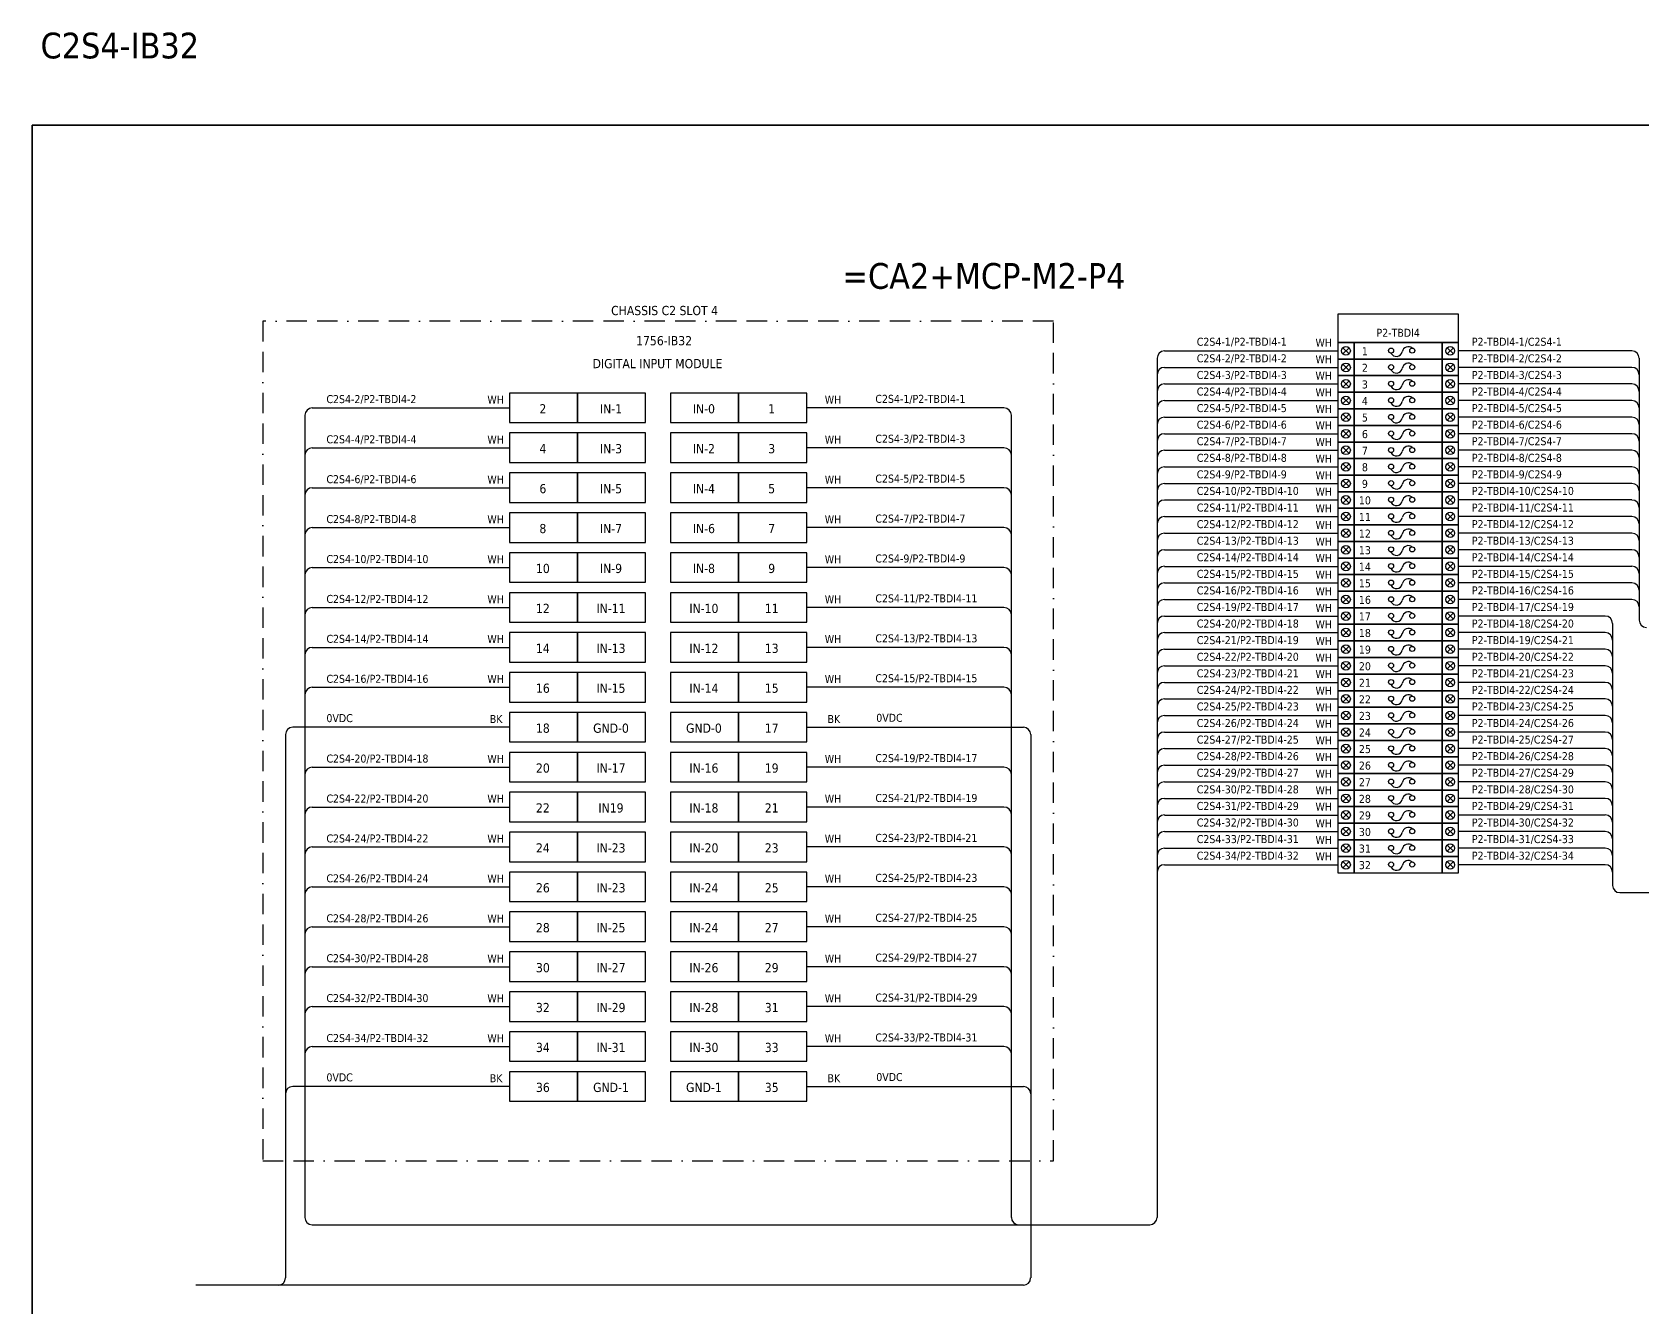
# Model space of a CAD drawing. Header units: millimetres. Extents: x 0 to 54213, y -3004 to 2820.
# Drawn here: x 16773 to 18776, y -1770 to -184 of the extents above; entities that cross this region are included whole.
import ezdxf
from ezdxf.enums import TextEntityAlignment as Align

# ---------------------------------------------------------------- set-up
doc = ezdxf.new("R2010")
doc.units = ezdxf.units.MM
doc.linetypes.add('BORDERX2', pattern=[88.9, 25.4, -12.7, 25.4, -12.7, 0, -12.7])
doc.layers.add('HELPPOINT', color=7, linetype='Continuous')
doc.layers.add('x01001-FrameArea', color=2, linetype='BORDERX2')
for name, color, linetype, lineweight in [('IE-EQUIP', 253, 'Continuous', 25), ('IE-WIRE', 7, 'Continuous', 25), ('power', 7, 'Continuous', 25)]:
    doc.layers.add(name, color=color, linetype=linetype, lineweight=lineweight)
doc.styles.add('Tahoma', font='')
doc.styles.get('Tahoma').set_extended_font_data('Tahoma')

msp = doc.modelspace()

# ---------------------------------------------------------------- linework, layer by layer
at = {"color": 1, "ltscale": 25.4}
for p, q in [((18410.4, -576.7), (18402.8, -584.4)), ((18402.8, -576.7), (18410.4, -584.4)), ((18532.5, -576.7), (18540.2, -584.4)), ((18540.2, -576.7), (18532.5, -584.4)), ((18410.4, -597.3), (18402.8, -605)), ((18402.8, -597.3), (18410.4, -605)), ((18532.5, -597.3), (18540.2, -605)), ((18540.2, -597.3), (18532.5, -605)), ((18410.4, -617.9), (18402.8, -625.6)), ((18402.8, -617.9), (18410.4, -625.6)), ((18532.5, -617.9), (18540.2, -625.6)), ((18540.2, -617.9), (18532.5, -625.6)), ((18410.4, -638.5), (18402.8, -646.2)), ((18402.8, -638.5), (18410.4, -646.2)), ((18532.5, -638.5), (18540.2, -646.2)), ((18540.2, -638.5), (18532.5, -646.2)), ((18410.4, -659.1), (18402.8, -666.8)), ((18402.8, -659.1), (18410.4, -666.8)), ((18532.5, -659.1), (18540.2, -666.8)), ((18540.2, -659.1), (18532.5, -666.8)), ((18410.4, -679.7), (18402.8, -687.4)), ((18402.8, -679.7), (18410.4, -687.4)), ((18532.5, -679.7), (18540.2, -687.4)), ((18540.2, -679.7), (18532.5, -687.4)), ((18410.4, -700.4), (18402.8, -708)), ((18402.8, -700.4), (18410.4, -708)), ((18532.5, -700.4), (18540.2, -708)), ((18540.2, -700.4), (18532.5, -708)), ((18410.4, -721), (18402.8, -728.6)), ((18402.8, -721), (18410.4, -728.6)), ((18532.5, -721), (18540.2, -728.6)), ((18540.2, -721), (18532.5, -728.6)), ((18410.4, -741.6), (18402.8, -749.3)), ((18402.8, -741.6), (18410.4, -749.3)), ((18532.5, -741.6), (18540.2, -749.3)), ((18540.2, -741.6), (18532.5, -749.3)), ((18410.4, -762.2), (18402.8, -769.9)), ((18402.8, -762.2), (18410.4, -769.9)), ((18532.5, -762.2), (18540.2, -769.9)), ((18540.2, -762.2), (18532.5, -769.9)), ((18410.4, -782.8), (18402.8, -790.5)), ((18402.8, -782.8), (18410.4, -790.5)), ((18532.5, -782.8), (18540.2, -790.5)), ((18540.2, -782.8), (18532.5, -790.5)), ((18410.4, -803.4), (18402.8, -811.1)), ((18402.8, -803.4), (18410.4, -811.1)), ((18532.5, -803.4), (18540.2, -811.1)), ((18540.2, -803.4), (18532.5, -811.1)), ((18410.4, -824), (18402.8, -831.7)), ((18402.8, -824), (18410.4, -831.7)), ((18532.5, -824), (18540.2, -831.7)), ((18540.2, -824), (18532.5, -831.7)), ((18410.4, -844.6), (18402.8, -852.3)), ((18402.8, -844.6), (18410.4, -852.3)), ((18532.5, -844.6), (18540.2, -852.3)), ((18540.2, -844.6), (18532.5, -852.3)), ((18410.4, -865.3), (18402.8, -872.9)), ((18402.8, -865.3), (18410.4, -872.9)), ((18532.5, -865.3), (18540.2, -872.9)), ((18540.2, -865.3), (18532.5, -872.9)), ((18410.4, -885.9), (18402.8, -893.5)), ((18402.8, -885.9), (18410.4, -893.5)), ((18532.5, -885.9), (18540.2, -893.5)), ((18540.2, -885.9), (18532.5, -893.5)), ((18410.4, -906.5), (18402.8, -914.1)), ((18402.8, -906.5), (18410.4, -914.1)), ((18532.5, -906.5), (18540.2, -914.1)), ((18540.2, -906.5), (18532.5, -914.1)), ((18410.4, -927.1), (18402.8, -934.8)), ((18402.8, -927.1), (18410.4, -934.8)), ((18532.5, -927.1), (18540.2, -934.8)), ((18540.2, -927.1), (18532.5, -934.8)), ((18410.4, -947.7), (18402.8, -955.4)), ((18402.8, -947.7), (18410.4, -955.4)), ((18532.5, -947.7), (18540.2, -955.4)), ((18540.2, -947.7), (18532.5, -955.4)), ((18410.4, -968.3), (18402.8, -976)), ((18402.8, -968.3), (18410.4, -976)), ((18532.5, -968.3), (18540.2, -976)), ((18540.2, -968.3), (18532.5, -976)), ((18410.4, -988.9), (18402.8, -996.6)), ((18402.8, -988.9), (18410.4, -996.6)), ((18532.5, -988.9), (18540.2, -996.6)), ((18540.2, -988.9), (18532.5, -996.6)), ((18410.4, -1009.5), (18402.8, -1017.2)), ((18402.8, -1009.5), (18410.4, -1017.2)), ((18532.5, -1009.5), (18540.2, -1017.2)), ((18540.2, -1009.5), (18532.5, -1017.2)), ((18410.4, -1030.1), (18402.8, -1037.8)), ((18402.8, -1030.1), (18410.4, -1037.8)), ((18532.5, -1030.1), (18540.2, -1037.8)), ((18540.2, -1030.1), (18532.5, -1037.8)), ((18410.4, -1050.8), (18402.8, -1058.4)), ((18402.8, -1050.8), (18410.4, -1058.4)), ((18532.5, -1050.8), (18540.2, -1058.4)), ((18540.2, -1050.8), (18532.5, -1058.4)), ((18410.4, -1071.4), (18402.8, -1079)), ((18402.8, -1071.4), (18410.4, -1079)), ((18532.5, -1071.4), (18540.2, -1079)), ((18540.2, -1071.4), (18532.5, -1079)), ((18410.4, -1092), (18402.8, -1099.7)), ((18402.8, -1092), (18410.4, -1099.7)), ((18532.5, -1092), (18540.2, -1099.7)), ((18540.2, -1092), (18532.5, -1099.7)), ((18410.4, -1112.6), (18402.8, -1120.3)), ((18402.8, -1112.6), (18410.4, -1120.3)), ((18532.5, -1112.6), (18540.2, -1120.3)), ((18540.2, -1112.6), (18532.5, -1120.3)), ((18410.4, -1133.2), (18402.8, -1140.9)), ((18402.8, -1133.2), (18410.4, -1140.9)), ((18532.5, -1133.2), (18540.2, -1140.9)), ((18540.2, -1133.2), (18532.5, -1140.9)), ((18410.4, -1153.8), (18402.8, -1161.5)), ((18402.8, -1153.8), (18410.4, -1161.5)), ((18532.5, -1153.8), (18540.2, -1161.5)), ((18540.2, -1153.8), (18532.5, -1161.5)), ((18410.4, -1174.4), (18402.8, -1182.1)), ((18402.8, -1174.4), (18410.4, -1182.1)), ((18532.5, -1174.4), (18540.2, -1182.1)), ((18540.2, -1174.4), (18532.5, -1182.1)), ((18410.4, -1195), (18402.8, -1202.7)), ((18402.8, -1195), (18410.4, -1202.7)), ((18532.5, -1195), (18540.2, -1202.7)), ((18540.2, -1195), (18532.5, -1202.7)), ((18410.4, -1215.7), (18402.8, -1223.3)), ((18402.8, -1215.7), (18410.4, -1223.3)), ((18532.5, -1215.7), (18540.2, -1223.3)), ((18540.2, -1215.7), (18532.5, -1223.3))]:
    msp.add_line(p, q, dxfattribs=at)
at = {"color": 4, "ltscale": 25.4}
msp.add_lwpolyline([(18396.3, -570.2), (18546.6, -570.2), (18546.6, -535), (18396.3, -535)], close=True, dxfattribs=at)
at = {"color": 1, "ltscale": 25.4}
for points in [[(18396.3, -590.8), (18416.9, -590.8), (18416.9, -570.2), (18396.3, -570.2)], [(18416.9, -590.8), (18526, -590.8), (18526, -570.2), (18416.9, -570.2)], [(18526, -590.8), (18546.6, -590.8), (18546.6, -570.2), (18526, -570.2)], [(18396.3, -611.4), (18416.9, -611.4), (18416.9, -590.8), (18396.3, -590.8)], [(18416.9, -611.4), (18526, -611.4), (18526, -590.8), (18416.9, -590.8)], [(18526, -611.4), (18546.6, -611.4), (18546.6, -590.8), (18526, -590.8)], [(18396.3, -632.1), (18416.9, -632.1), (18416.9, -611.4), (18396.3, -611.4)], [(18416.9, -632.1), (18526, -632.1), (18526, -611.4), (18416.9, -611.4)], [(18526, -632.1), (18546.6, -632.1), (18546.6, -611.4), (18526, -611.4)], [(18396.3, -652.7), (18416.9, -652.7), (18416.9, -632.1), (18396.3, -632.1)], [(18416.9, -652.7), (18526, -652.7), (18526, -632.1), (18416.9, -632.1)], [(18526, -652.7), (18546.6, -652.7), (18546.6, -632.1), (18526, -632.1)], [(18396.3, -673.3), (18416.9, -673.3), (18416.9, -652.7), (18396.3, -652.7)], [(18416.9, -673.3), (18526, -673.3), (18526, -652.7), (18416.9, -652.7)], [(18526, -673.3), (18546.6, -673.3), (18546.6, -652.7), (18526, -652.7)], [(18396.3, -693.9), (18416.9, -693.9), (18416.9, -673.3), (18396.3, -673.3)], [(18416.9, -693.9), (18526, -693.9), (18526, -673.3), (18416.9, -673.3)], [(18526, -693.9), (18546.6, -693.9), (18546.6, -673.3), (18526, -673.3)], [(18396.3, -714.5), (18416.9, -714.5), (18416.9, -693.9), (18396.3, -693.9)], [(18416.9, -714.5), (18526, -714.5), (18526, -693.9), (18416.9, -693.9)], [(18526, -714.5), (18546.6, -714.5), (18546.6, -693.9), (18526, -693.9)], [(18396.3, -735.1), (18416.9, -735.1), (18416.9, -714.5), (18396.3, -714.5)], [(18416.9, -735.1), (18526, -735.1), (18526, -714.5), (18416.9, -714.5)], [(18526, -735.1), (18546.6, -735.1), (18546.6, -714.5), (18526, -714.5)], [(18396.3, -755.7), (18416.9, -755.7), (18416.9, -735.1), (18396.3, -735.1)], [(18416.9, -755.7), (18526, -755.7), (18526, -735.1), (18416.9, -735.1)], [(18526, -755.7), (18546.6, -755.7), (18546.6, -735.1), (18526, -735.1)], [(18396.3, -776.3), (18416.9, -776.3), (18416.9, -755.7), (18396.3, -755.7)], [(18416.9, -776.3), (18526, -776.3), (18526, -755.7), (18416.9, -755.7)], [(18526, -776.3), (18546.6, -776.3), (18546.6, -755.7), (18526, -755.7)], [(18396.3, -796.9), (18416.9, -796.9), (18416.9, -776.3), (18396.3, -776.3)], [(18416.9, -796.9), (18526, -796.9), (18526, -776.3), (18416.9, -776.3)], [(18526, -796.9), (18546.6, -796.9), (18546.6, -776.3), (18526, -776.3)], [(18396.3, -817.6), (18416.9, -817.6), (18416.9, -796.9), (18396.3, -796.9)], [(18416.9, -817.6), (18526, -817.6), (18526, -796.9), (18416.9, -796.9)], [(18526, -817.6), (18546.6, -817.6), (18546.6, -796.9), (18526, -796.9)], [(18396.3, -838.2), (18416.9, -838.2), (18416.9, -817.6), (18396.3, -817.6)], [(18416.9, -838.2), (18526, -838.2), (18526, -817.6), (18416.9, -817.6)], [(18526, -838.2), (18546.6, -838.2), (18546.6, -817.6), (18526, -817.6)], [(18396.3, -858.8), (18416.9, -858.8), (18416.9, -838.2), (18396.3, -838.2)], [(18416.9, -858.8), (18526, -858.8), (18526, -838.2), (18416.9, -838.2)], [(18526, -858.8), (18546.6, -858.8), (18546.6, -838.2), (18526, -838.2)], [(18396.3, -879.4), (18416.9, -879.4), (18416.9, -858.8), (18396.3, -858.8)], [(18416.9, -879.4), (18526, -879.4), (18526, -858.8), (18416.9, -858.8)], [(18526, -879.4), (18546.6, -879.4), (18546.6, -858.8), (18526, -858.8)], [(18396.3, -900), (18416.9, -900), (18416.9, -879.4), (18396.3, -879.4)], [(18416.9, -900), (18526, -900), (18526, -879.4), (18416.9, -879.4)], [(18526, -900), (18546.6, -900), (18546.6, -879.4), (18526, -879.4)], [(18396.3, -920.6), (18416.9, -920.6), (18416.9, -900), (18396.3, -900)], [(18416.9, -920.6), (18526, -920.6), (18526, -900), (18416.9, -900)], [(18526, -920.6), (18546.6, -920.6), (18546.6, -900), (18526, -900)], [(18396.3, -941.2), (18416.9, -941.2), (18416.9, -920.6), (18396.3, -920.6)], [(18416.9, -941.2), (18526, -941.2), (18526, -920.6), (18416.9, -920.6)], [(18526, -941.2), (18546.6, -941.2), (18546.6, -920.6), (18526, -920.6)], [(18396.3, -961.8), (18416.9, -961.8), (18416.9, -941.2), (18396.3, -941.2)], [(18416.9, -961.8), (18526, -961.8), (18526, -941.2), (18416.9, -941.2)], [(18526, -961.8), (18546.6, -961.8), (18546.6, -941.2), (18526, -941.2)], [(18396.3, -982.5), (18416.9, -982.5), (18416.9, -961.8), (18396.3, -961.8)], [(18416.9, -982.5), (18526, -982.5), (18526, -961.8), (18416.9, -961.8)], [(18526, -982.5), (18546.6, -982.5), (18546.6, -961.8), (18526, -961.8)], [(18396.3, -1003.1), (18416.9, -1003.1), (18416.9, -982.5), (18396.3, -982.5)], [(18416.9, -1003.1), (18526, -1003.1), (18526, -982.5), (18416.9, -982.5)], [(18526, -1003.1), (18546.6, -1003.1), (18546.6, -982.5), (18526, -982.5)], [(18396.3, -1023.7), (18416.9, -1023.7), (18416.9, -1003.1), (18396.3, -1003.1)], [(18416.9, -1023.7), (18526, -1023.7), (18526, -1003.1), (18416.9, -1003.1)], [(18526, -1023.7), (18546.6, -1023.7), (18546.6, -1003.1), (18526, -1003.1)], [(18396.3, -1044.3), (18416.9, -1044.3), (18416.9, -1023.7), (18396.3, -1023.7)], [(18416.9, -1044.3), (18526, -1044.3), (18526, -1023.7), (18416.9, -1023.7)], [(18526, -1044.3), (18546.6, -1044.3), (18546.6, -1023.7), (18526, -1023.7)], [(18396.3, -1064.9), (18416.9, -1064.9), (18416.9, -1044.3), (18396.3, -1044.3)], [(18416.9, -1064.9), (18526, -1064.9), (18526, -1044.3), (18416.9, -1044.3)], [(18526, -1064.9), (18546.6, -1064.9), (18546.6, -1044.3), (18526, -1044.3)], [(18396.3, -1085.5), (18416.9, -1085.5), (18416.9, -1064.9), (18396.3, -1064.9)], [(18416.9, -1085.5), (18526, -1085.5), (18526, -1064.9), (18416.9, -1064.9)], [(18526, -1085.5), (18546.6, -1085.5), (18546.6, -1064.9), (18526, -1064.9)], [(18396.3, -1106.1), (18416.9, -1106.1), (18416.9, -1085.5), (18396.3, -1085.5)], [(18416.9, -1106.1), (18526, -1106.1), (18526, -1085.5), (18416.9, -1085.5)], [(18526, -1106.1), (18546.6, -1106.1), (18546.6, -1085.5), (18526, -1085.5)], [(18396.3, -1126.7), (18416.9, -1126.7), (18416.9, -1106.1), (18396.3, -1106.1)], [(18416.9, -1126.7), (18526, -1126.7), (18526, -1106.1), (18416.9, -1106.1)], [(18526, -1126.7), (18546.6, -1126.7), (18546.6, -1106.1), (18526, -1106.1)], [(18396.3, -1147.3), (18416.9, -1147.3), (18416.9, -1126.7), (18396.3, -1126.7)], [(18416.9, -1147.3), (18526, -1147.3), (18526, -1126.7), (18416.9, -1126.7)], [(18526, -1147.3), (18546.6, -1147.3), (18546.6, -1126.7), (18526, -1126.7)], [(18396.3, -1168), (18416.9, -1168), (18416.9, -1147.3), (18396.3, -1147.3)], [(18416.9, -1168), (18526, -1168), (18526, -1147.3), (18416.9, -1147.3)], [(18526, -1168), (18546.6, -1168), (18546.6, -1147.3), (18526, -1147.3)], [(18396.3, -1188.6), (18416.9, -1188.6), (18416.9, -1168), (18396.3, -1168)], [(18416.9, -1188.6), (18526, -1188.6), (18526, -1168), (18416.9, -1168)], [(18526, -1188.6), (18546.6, -1188.6), (18546.6, -1168), (18526, -1168)], [(18396.3, -1209.2), (18416.9, -1209.2), (18416.9, -1188.6), (18396.3, -1188.6)], [(18416.9, -1209.2), (18526, -1209.2), (18526, -1188.6), (18416.9, -1188.6)], [(18526, -1209.2), (18546.6, -1209.2), (18546.6, -1188.6), (18526, -1188.6)], [(18396.3, -1229.8), (18416.9, -1229.8), (18416.9, -1209.2), (18396.3, -1209.2)], [(18416.9, -1229.8), (18526, -1229.8), (18526, -1209.2), (18416.9, -1209.2)], [(18526, -1229.8), (18546.6, -1229.8), (18546.6, -1209.2), (18526, -1209.2)]]:
    msp.add_lwpolyline(points, close=True, dxfattribs=at)
for centre in [(18406.6, -580.5), (18536.3, -580.5), (18406.6, -601.1), (18536.3, -601.1), (18406.6, -621.7), (18536.3, -621.7), (18406.6, -642.4), (18536.3, -642.4), (18406.6, -663), (18536.3, -663), (18406.6, -683.6), (18536.3, -683.6), (18406.6, -704.2), (18536.3, -704.2), (18406.6, -724.8), (18536.3, -724.8), (18406.6, -745.4), (18536.3, -745.4), (18406.6, -766), (18536.3, -766), (18406.6, -786.6), (18536.3, -786.6), (18406.6, -807.3), (18536.3, -807.3), (18406.6, -827.9), (18536.3, -827.9), (18406.6, -848.5), (18536.3, -848.5), (18406.6, -869.1), (18536.3, -869.1), (18406.6, -889.7), (18536.3, -889.7), (18406.6, -910.3), (18536.3, -910.3), (18406.6, -930.9), (18536.3, -930.9), (18406.6, -951.5), (18536.3, -951.5), (18406.6, -972.1), (18536.3, -972.1), (18406.6, -992.8), (18536.3, -992.8), (18406.6, -1013.4), (18536.3, -1013.4), (18406.6, -1034), (18536.3, -1034), (18406.6, -1054.6), (18536.3, -1054.6), (18406.6, -1075.2), (18536.3, -1075.2), (18406.6, -1095.8), (18536.3, -1095.8), (18406.6, -1116.4), (18536.3, -1116.4), (18406.6, -1137), (18536.3, -1137), (18406.6, -1157.7), (18536.3, -1157.7), (18406.6, -1178.3), (18536.3, -1178.3), (18406.6, -1198.9), (18536.3, -1198.9), (18406.6, -1219.5), (18536.3, -1219.5)]:
    msp.add_circle(centre, 5.42, dxfattribs=at)
at = {"layer": 'HELPPOINT', "color": 4, "lineweight": 35}
for p, q in [((16773.2, -3004.2), (16773.2, -300)), ((16773.2, -300), (20666.5, -300)), ((16773.2, -3004.2), (16773.2, -300)), ((16773.2, -300), (20666.5, -300))]:
    msp.add_line(p, q, dxfattribs=at)
at = {"layer": 'IE-EQUIP', "linetype": 'Continuous', "ltscale": 25.4}
for points in [[(17366.6, -669.8), (17451.3, -669.8), (17451.3, -633.1), (17366.6, -633.1)], [(17451.3, -669.8), (17535.9, -669.8), (17535.9, -633.1), (17451.3, -633.1)], [(17566.8, -669.8), (17651.4, -669.8), (17651.4, -633.1), (17566.8, -633.1)], [(17651.4, -669.8), (17736.1, -669.8), (17736.1, -633.1), (17651.4, -633.1)], [(17366.6, -719.4), (17451.3, -719.4), (17451.3, -682.7), (17366.6, -682.7)], [(17451.3, -719.4), (17535.9, -719.4), (17535.9, -682.7), (17451.3, -682.7)], [(17566.8, -719.4), (17651.4, -719.4), (17651.4, -682.7), (17566.8, -682.7)], [(17651.4, -719.4), (17736.1, -719.4), (17736.1, -682.7), (17651.4, -682.7)], [(17366.6, -769.1), (17451.3, -769.1), (17451.3, -732.4), (17366.6, -732.4)], [(17451.3, -769.1), (17535.9, -769.1), (17535.9, -732.4), (17451.3, -732.4)], [(17566.8, -769.1), (17651.4, -769.1), (17651.4, -732.4), (17566.8, -732.4)], [(17651.4, -769.1), (17736.1, -769.1), (17736.1, -732.4), (17651.4, -732.4)], [(17366.6, -818.7), (17451.3, -818.7), (17451.3, -782), (17366.6, -782)], [(17451.3, -818.7), (17535.9, -818.7), (17535.9, -782), (17451.3, -782)], [(17566.8, -818.7), (17651.4, -818.7), (17651.4, -782), (17566.8, -782)], [(17651.4, -818.7), (17736.1, -818.7), (17736.1, -782), (17651.4, -782)], [(17366.6, -868.3), (17451.3, -868.3), (17451.3, -831.6), (17366.6, -831.6)], [(17451.3, -868.3), (17535.9, -868.3), (17535.9, -831.6), (17451.3, -831.6)], [(17566.8, -868.3), (17651.4, -868.3), (17651.4, -831.6), (17566.8, -831.6)], [(17651.4, -868.3), (17736.1, -868.3), (17736.1, -831.6), (17651.4, -831.6)], [(17366.6, -918), (17451.3, -918), (17451.3, -881.3), (17366.6, -881.3)], [(17451.3, -918), (17535.9, -918), (17535.9, -881.3), (17451.3, -881.3)], [(17566.8, -918), (17651.4, -918), (17651.4, -881.3), (17566.8, -881.3)], [(17651.4, -918), (17736.1, -918), (17736.1, -881.3), (17651.4, -881.3)], [(17366.6, -967.6), (17451.3, -967.6), (17451.3, -930.9), (17366.6, -930.9)], [(17451.3, -967.6), (17535.9, -967.6), (17535.9, -930.9), (17451.3, -930.9)], [(17566.8, -967.6), (17651.4, -967.6), (17651.4, -930.9), (17566.8, -930.9)], [(17651.4, -967.6), (17736.1, -967.6), (17736.1, -930.9), (17651.4, -930.9)], [(17366.6, -1017.2), (17451.3, -1017.2), (17451.3, -980.5), (17366.6, -980.5)], [(17451.3, -1017.2), (17535.9, -1017.2), (17535.9, -980.5), (17451.3, -980.5)], [(17566.8, -1017.2), (17651.4, -1017.2), (17651.4, -980.5), (17566.8, -980.5)], [(17651.4, -1017.2), (17736.1, -1017.2), (17736.1, -980.5), (17651.4, -980.5)], [(17366.6, -1066.9), (17451.3, -1066.9), (17451.3, -1030.2), (17366.6, -1030.2)], [(17451.3, -1066.9), (17535.9, -1066.9), (17535.9, -1030.2), (17451.3, -1030.2)], [(17566.8, -1066.9), (17651.4, -1066.9), (17651.4, -1030.2), (17566.8, -1030.2)], [(17651.4, -1066.9), (17736.1, -1066.9), (17736.1, -1030.2), (17651.4, -1030.2)], [(17366.6, -1116.5), (17451.3, -1116.5), (17451.3, -1079.8), (17366.6, -1079.8)], [(17451.3, -1116.5), (17535.9, -1116.5), (17535.9, -1079.8), (17451.3, -1079.8)], [(17566.8, -1116.5), (17651.4, -1116.5), (17651.4, -1079.8), (17566.8, -1079.8)], [(17651.4, -1116.5), (17736.1, -1116.5), (17736.1, -1079.8), (17651.4, -1079.8)], [(17366.6, -1166.1), (17451.3, -1166.1), (17451.3, -1129.4), (17366.6, -1129.4)], [(17451.3, -1166.1), (17535.9, -1166.1), (17535.9, -1129.4), (17451.3, -1129.4)], [(17566.8, -1166.1), (17651.4, -1166.1), (17651.4, -1129.4), (17566.8, -1129.4)], [(17651.4, -1166.1), (17736.1, -1166.1), (17736.1, -1129.4), (17651.4, -1129.4)], [(17366.6, -1215.8), (17451.3, -1215.8), (17451.3, -1179.1), (17366.6, -1179.1)], [(17451.3, -1215.8), (17535.9, -1215.8), (17535.9, -1179.1), (17451.3, -1179.1)], [(17566.8, -1215.8), (17651.4, -1215.8), (17651.4, -1179.1), (17566.8, -1179.1)], [(17651.4, -1215.8), (17736.1, -1215.8), (17736.1, -1179.1), (17651.4, -1179.1)], [(17366.6, -1265.4), (17451.3, -1265.4), (17451.3, -1228.7), (17366.6, -1228.7)], [(17451.3, -1265.4), (17535.9, -1265.4), (17535.9, -1228.7), (17451.3, -1228.7)], [(17566.8, -1265.4), (17651.4, -1265.4), (17651.4, -1228.7), (17566.8, -1228.7)], [(17651.4, -1265.4), (17736.1, -1265.4), (17736.1, -1228.7), (17651.4, -1228.7)], [(17366.6, -1315), (17451.3, -1315), (17451.3, -1278.3), (17366.6, -1278.3)], [(17451.3, -1315), (17535.9, -1315), (17535.9, -1278.3), (17451.3, -1278.3)], [(17566.8, -1315), (17651.4, -1315), (17651.4, -1278.3), (17566.8, -1278.3)], [(17651.4, -1315), (17736.1, -1315), (17736.1, -1278.3), (17651.4, -1278.3)], [(17366.6, -1364.7), (17451.3, -1364.7), (17451.3, -1328), (17366.6, -1328)], [(17451.3, -1364.7), (17535.9, -1364.7), (17535.9, -1328), (17451.3, -1328)], [(17566.8, -1364.7), (17651.4, -1364.7), (17651.4, -1328), (17566.8, -1328)], [(17651.4, -1364.7), (17736.1, -1364.7), (17736.1, -1328), (17651.4, -1328)], [(17366.6, -1414.3), (17451.3, -1414.3), (17451.3, -1377.6), (17366.6, -1377.6)], [(17451.3, -1414.3), (17535.9, -1414.3), (17535.9, -1377.6), (17451.3, -1377.6)], [(17566.8, -1414.3), (17651.4, -1414.3), (17651.4, -1377.6), (17566.8, -1377.6)], [(17651.4, -1414.3), (17736.1, -1414.3), (17736.1, -1377.6), (17651.4, -1377.6)], [(17366.6, -1463.9), (17451.3, -1463.9), (17451.3, -1427.2), (17366.6, -1427.2)], [(17451.3, -1463.9), (17535.9, -1463.9), (17535.9, -1427.2), (17451.3, -1427.2)], [(17566.8, -1463.9), (17651.4, -1463.9), (17651.4, -1427.2), (17566.8, -1427.2)], [(17651.4, -1463.9), (17736.1, -1463.9), (17736.1, -1427.2), (17651.4, -1427.2)], [(17366.6, -1513.6), (17451.3, -1513.6), (17451.3, -1476.9), (17366.6, -1476.9)], [(17451.3, -1513.6), (17535.9, -1513.6), (17535.9, -1476.9), (17451.3, -1476.9)], [(17566.8, -1513.6), (17651.4, -1513.6), (17651.4, -1476.9), (17566.8, -1476.9)], [(17651.4, -1513.6), (17736.1, -1513.6), (17736.1, -1476.9), (17651.4, -1476.9)]]:
    msp.add_lwpolyline(points, close=True, dxfattribs=at)
at = {"layer": 'IE-WIRE', "color": 4, "ltscale": 25.4}
for p, q in [((18180.9, -580.5), (18396.3, -580.5)), ((18762, -580.5), (18546.6, -580.5)), ((18171.8, -589.7), (18171.8, -1658.1)), ((18771.1, -589.7), (18771.1, -915.4)), ((18180.9, -601.1), (18396.3, -601.1)), ((18762, -601.1), (18546.6, -601.1)), ((18180.9, -621.7), (18396.3, -621.7)), ((18762, -621.7), (18546.6, -621.7)), ((17112.2, -660.6), (17112.2, -1658.1)), ((17121.4, -651.5), (17366.6, -651.5)), ((17981.4, -651.5), (17736.1, -651.5)), ((17990.5, -660.6), (17990.5, -1658.1)), ((18180.9, -642.4), (18396.3, -642.4)), ((18762, -642.4), (18546.6, -642.4)), ((18180.9, -663), (18396.3, -663)), ((18762, -663), (18546.6, -663)), ((18180.9, -683.6), (18396.3, -683.6)), ((18762, -683.6), (18546.6, -683.6)), ((17121.4, -701.1), (17366.6, -701.1)), ((17981.4, -701.1), (17736.1, -701.1)), ((18180.9, -704.2), (18396.3, -704.2)), ((18762, -704.2), (18546.6, -704.2)), ((18180.9, -724.8), (18396.3, -724.8)), ((18762, -724.8), (18546.6, -724.8)), ((17121.4, -750.7), (17366.6, -750.7)), ((17981.4, -750.7), (17736.1, -750.7)), ((18180.9, -745.4), (18396.3, -745.4)), ((18762, -745.4), (18546.6, -745.4)), ((18180.9, -766), (18396.3, -766)), ((18762, -766), (18546.6, -766)), ((17121.4, -800.4), (17366.6, -800.4)), ((17981.4, -800.4), (17736.1, -800.4)), ((18180.9, -786.6), (18396.3, -786.6)), ((18762, -786.6), (18546.6, -786.6)), ((18180.9, -807.3), (18396.3, -807.3)), ((18762, -807.3), (18546.6, -807.3)), ((18180.9, -827.9), (18396.3, -827.9)), ((18762, -827.9), (18546.6, -827.9)), ((17121.4, -850), (17366.6, -850)), ((17981.4, -850), (17736.1, -850)), ((18180.9, -848.5), (18396.3, -848.5)), ((18762, -848.5), (18546.6, -848.5)), ((18180.9, -869.1), (18396.3, -869.1)), ((18762, -869.1), (18546.6, -869.1)), ((17121.4, -899.6), (17366.6, -899.6)), ((17981.4, -899.6), (17736.1, -899.6)), ((18180.9, -889.7), (18396.3, -889.7)), ((18762, -889.7), (18546.6, -889.7)), ((18180.9, -910.3), (18396.3, -910.3)), ((18728.9, -910.3), (18546.6, -910.3)), ((18738, -919.5), (18738, -1245.2)), ((18180.9, -930.9), (18396.3, -930.9)), ((18728.9, -930.9), (18546.6, -930.9)), ((17121.4, -949.3), (17366.6, -949.3)), ((17981.4, -949.3), (17736.1, -949.3)), ((18180.9, -951.5), (18396.3, -951.5)), ((18728.9, -951.5), (18546.6, -951.5)), ((18180.9, -972.1), (18396.3, -972.1)), ((18728.9, -972.1), (18546.6, -972.1)), ((17121.4, -998.9), (17366.6, -998.9)), ((17981.4, -998.9), (17736.1, -998.9)), ((18180.9, -992.8), (18396.3, -992.8)), ((18728.9, -992.8), (18546.6, -992.8)), ((18180.9, -1013.4), (18396.3, -1013.4)), ((18728.9, -1013.4), (18546.6, -1013.4)), ((18180.9, -1034), (18396.3, -1034)), ((18728.9, -1034), (18546.6, -1034)), ((18180.9, -1054.6), (18396.3, -1054.6)), ((18728.9, -1054.6), (18546.6, -1054.6)), ((18180.9, -1075.2), (18396.3, -1075.2)), ((18728.9, -1075.2), (18546.6, -1075.2)), ((17121.4, -1098.2), (17366.6, -1098.2)), ((17981.4, -1098.2), (17736.1, -1098.2)), ((18180.9, -1095.8), (18396.3, -1095.8)), ((18728.9, -1095.8), (18546.6, -1095.8)), ((18180.9, -1116.4), (18396.3, -1116.4)), ((18728.9, -1116.4), (18546.6, -1116.4)), ((18180.9, -1137), (18396.3, -1137)), ((18728.9, -1137), (18546.6, -1137)), ((17121.4, -1147.8), (17366.6, -1147.8)), ((17981.4, -1147.8), (17736.1, -1147.8)), ((18180.9, -1157.7), (18396.3, -1157.7)), ((18728.9, -1157.7), (18546.6, -1157.7)), ((18180.9, -1178.3), (18396.3, -1178.3)), ((18728.9, -1178.3), (18546.6, -1178.3)), ((17121.4, -1197.4), (17366.6, -1197.4)), ((17981.4, -1197.4), (17736.1, -1197.4)), ((18180.9, -1198.9), (18396.3, -1198.9)), ((18728.9, -1198.9), (18546.6, -1198.9)), ((18180.9, -1219.5), (18396.3, -1219.5)), ((18728.9, -1219.5), (18546.6, -1219.5)), ((17121.4, -1247.1), (17366.6, -1247.1)), ((17981.4, -1247.1), (17736.1, -1247.1)), ((17121.4, -1296.7), (17366.6, -1296.7)), ((17981.4, -1296.7), (17736.1, -1296.7)), ((17121.4, -1346.3), (17366.6, -1346.3)), ((17981.4, -1346.3), (17736.1, -1346.3)), ((17121.4, -1396), (17366.6, -1396)), ((17981.4, -1396), (17736.1, -1396)), ((17121.4, -1445.6), (17366.6, -1445.6)), ((17981.4, -1445.6), (17736.1, -1445.6))]:
    msp.add_line(p, q, dxfattribs=at)
at = {"layer": 'IE-WIRE', "color": 7, "ltscale": 25.4}
for p, q in [((17088.1, -1057.7), (17088.1, -1733.3)), ((17366.6, -1048.5), (17097.2, -1048.5)), ((17736.1, -1048.5), (18005.5, -1048.5)), ((18014.6, -1057.7), (18014.6, -1733.3)), ((17366.6, -1495.2), (17097.2, -1495.2)), ((17736.1, -1495.2), (18005.5, -1495.2)), ((18005.6, -1742.2), (16976.6, -1742.2))]:
    msp.add_line(p, q, dxfattribs=at)
at = {"layer": 'IE-WIRE', "color": 4}
for p, q in [((18747, -1254.1), (19012.8, -1254.1)), ((17121.3, -1667.2), (18162.6, -1667.2))]:
    msp.add_line(p, q, dxfattribs=at)
at = {"layer": 'IE-WIRE', "color": 4, "ltscale": 25.4}
for centre, radius, start, end in [((18180.9, -589.7), 9.14, 90, 180), ((18762, -589.7), 9.14, 0, 90), ((18180.9, -610.3), 9.14, 90, 180), ((18762, -610.3), 9.14, 0, 90), ((18180.9, -630.9), 9.14, 90, 180), ((18762, -630.9), 9.14, 0, 90), ((17121.4, -660.6), 9.17, 90, 180), ((17981.4, -660.6), 9.17, 0, 90), ((18180.9, -651.5), 9.14, 90, 180), ((18762, -651.5), 9.14, 0, 90), ((18180.9, -672.1), 9.14, 90, 180), ((18762, -672.1), 9.14, 0, 90), ((18180.9, -692.7), 9.14, 90, 180), ((18762, -692.7), 9.14, 0, 90), ((17121.4, -710.3), 9.17, 90, 180), ((17981.4, -710.3), 9.17, 0, 90), ((18180.9, -713.3), 9.14, 90, 180), ((18762, -713.3), 9.14, 0, 90), ((18180.9, -733.9), 9.14, 90, 180), ((18762, -733.9), 9.14, 0, 90), ((17121.4, -759.9), 9.17, 90, 180), ((17981.4, -759.9), 9.17, 0, 90), ((18180.9, -754.6), 9.14, 90, 180), ((18762, -754.6), 9.14, 0, 90), ((18180.9, -775.2), 9.14, 90, 180), ((18762, -775.2), 9.14, 0, 90), ((17121.4, -809.5), 9.17, 90, 180), ((17981.4, -809.5), 9.17, 0, 90), ((18180.9, -795.8), 9.14, 90, 180), ((18762, -795.8), 9.14, 0, 90), ((18180.9, -816.4), 9.14, 90, 180), ((18762, -816.4), 9.14, 0, 90), ((18180.9, -837), 9.14, 90, 180), ((18762, -837), 9.14, 0, 90), ((17121.4, -859.2), 9.17, 90, 180), ((17981.4, -859.2), 9.17, 0, 90), ((18180.9, -857.6), 9.14, 90, 180), ((18762, -857.6), 9.14, 0, 90), ((18180.9, -878.2), 9.14, 90, 180), ((18762, -878.2), 9.14, 0, 90), ((17121.4, -908.8), 9.17, 90, 180), ((17981.4, -908.8), 9.17, 0, 90), ((18180.9, -898.8), 9.14, 90, 180), ((18762, -898.8), 9.14, 0, 90), ((18180.9, -919.5), 9.14, 90, 180), ((18728.9, -919.5), 9.14, 0, 90), ((18180.9, -940.1), 9.14, 90, 180), ((18728.9, -940.1), 9.14, 0, 90), ((17121.4, -958.4), 9.17, 90, 180), ((17981.4, -958.4), 9.17, 0, 90), ((18180.9, -960.7), 9.14, 90, 180), ((18728.9, -960.7), 9.14, 0, 90), ((18180.9, -981.3), 9.14, 90, 180), ((18728.9, -981.3), 9.14, 0, 90), ((17121.4, -1008.1), 9.17, 90, 180), ((17981.4, -1008.1), 9.17, 0, 90), ((18180.9, -1001.9), 9.14, 90, 180), ((18728.9, -1001.9), 9.14, 0, 90), ((18180.9, -1022.5), 9.14, 90, 180), ((18728.9, -1022.5), 9.14, 0, 90), ((18180.9, -1043.1), 9.14, 90, 180), ((18728.9, -1043.1), 9.14, 0, 90), ((18180.9, -1063.7), 9.14, 90, 180), ((18728.9, -1063.7), 9.14, 0, 90), ((18180.9, -1084.3), 9.14, 90, 180), ((18728.9, -1084.3), 9.14, 0, 90), ((17121.4, -1107.3), 9.17, 90, 180), ((17981.4, -1107.3), 9.17, 0, 90), ((18180.9, -1105), 9.14, 90, 180), ((18728.9, -1105), 9.14, 0, 90), ((18180.9, -1125.6), 9.14, 90, 180), ((18728.9, -1125.6), 9.14, 0, 90), ((18180.9, -1146.2), 9.14, 90, 180), ((18728.9, -1146.2), 9.14, 0, 90), ((17121.4, -1157), 9.17, 90, 180), ((17981.4, -1157), 9.17, 0, 90), ((18180.9, -1166.8), 9.14, 90, 180), ((18728.9, -1166.8), 9.14, 0, 90), ((18180.9, -1187.4), 9.14, 90, 180), ((18728.9, -1187.4), 9.14, 0, 90), ((17121.4, -1206.6), 9.17, 90, 180), ((17981.4, -1206.6), 9.17, 0, 90), ((18180.9, -1208), 9.14, 90, 180), ((18728.9, -1208), 9.14, 0, 90), ((18180.9, -1228.6), 9.14, 90, 180), ((18728.9, -1228.6), 9.14, 0, 90), ((17121.4, -1256.2), 9.17, 90, 180), ((17981.4, -1256.2), 9.17, 0, 90), ((17121.4, -1305.9), 9.17, 90, 180), ((17981.4, -1305.9), 9.17, 0, 90), ((17121.4, -1355.5), 9.17, 90, 180), ((17981.4, -1355.5), 9.17, 0, 90), ((17121.4, -1405.1), 9.17, 90, 180), ((17981.4, -1405.1), 9.17, 0, 90), ((17121.4, -1454.8), 9.17, 90, 180), ((17981.4, -1454.8), 9.17, 0, 90)]:
    msp.add_arc(centre, radius, start, end, dxfattribs=at)
at = {"layer": 'IE-WIRE', "color": 4}
for centre, radius, start, end in [((18780.1, -915.4), 8.96, 180, 270), ((18747, -1245.2), 8.96, 180, 270), ((17121.3, -1658.1), 9.14, 180, 270), ((17999.7, -1658.1), 9.14, 180, 270), ((18162.6, -1658.1), 9.14, 270, 0)]:
    msp.add_arc(centre, radius, start, end, dxfattribs=at)
at = {"layer": 'IE-WIRE', "color": 7, "ltscale": 25.4}
for centre, radius, start, end in [((17097.2, -1057.7), 9.14, 90, 180), ((18005.5, -1057.7), 9.14, 0, 90), ((17097.2, -1504.4), 9.14, 90, 180), ((18005.5, -1504.4), 9.14, 0, 90), ((17079.1, -1733.3), 8.96, 270, 0), ((18005.6, -1733.3), 8.96, 270, 0), ((18005.6, -1733.3), 8.96, 270, 0)]:
    msp.add_arc(centre, radius, start, end, dxfattribs=at)
at = {"layer": 'power', "color": 1, "ltscale": 25.4}
for centre in [(18462.6, -580.2), (18489, -580.2), (18462.6, -600.8), (18489, -600.8), (18462.6, -621.4), (18489, -621.4), (18462.6, -642), (18489, -642), (18462.6, -662.7), (18489, -662.7), (18462.6, -683.3), (18489, -683.3), (18462.6, -703.9), (18489, -703.9), (18462.6, -724.5), (18489, -724.5), (18462.6, -745.1), (18489, -745.1), (18462.6, -765.7), (18489, -765.7), (18462.6, -786.3), (18489, -786.3), (18462.6, -806.9), (18489, -806.9), (18462.6, -827.5), (18489, -827.5), (18462.6, -848.2), (18489, -848.2), (18462.6, -868.8), (18489, -868.8), (18462.6, -889.4), (18489, -889.4), (18462.6, -910), (18489, -910), (18462.6, -930.6), (18489, -930.6), (18462.6, -951.2), (18489, -951.2), (18462.6, -971.8), (18489, -971.8), (18462.6, -992.4), (18489, -992.4), (18462.6, -1013.1), (18489, -1013.1), (18462.6, -1033.7), (18489, -1033.7), (18462.6, -1054.3), (18489, -1054.3), (18462.6, -1074.9), (18489, -1074.9), (18462.6, -1095.5), (18489, -1095.5), (18462.6, -1116.1), (18489, -1116.1), (18462.6, -1136.7), (18489, -1136.7), (18462.6, -1157.3), (18489, -1157.3), (18462.6, -1177.9), (18489, -1177.9), (18462.6, -1198.6), (18489, -1198.6), (18462.6, -1219.2), (18489, -1219.2)]:
    msp.add_circle(centre, 3.16, dxfattribs=at)
for centre, radius, start, end in [((18484.2, -583), 7.66, 51.1309, 171.3254), ((18469.3, -580), 7.52, 206.1634, 346.0383), ((18484.2, -603.6), 7.66, 51.1309, 171.3254), ((18469.3, -600.7), 7.52, 206.1634, 346.0383), ((18484.2, -624.2), 7.66, 51.1309, 171.3254), ((18469.3, -621.3), 7.52, 206.1634, 346.0383), ((18484.2, -644.8), 7.66, 51.1309, 171.3254), ((18469.3, -641.9), 7.52, 206.1634, 346.0383), ((18484.2, -665.5), 7.66, 51.1309, 171.3254), ((18469.3, -662.5), 7.52, 206.1634, 346.0383), ((18484.2, -686.1), 7.66, 51.1309, 171.3254), ((18469.3, -683.1), 7.52, 206.1634, 346.0383), ((18484.2, -706.7), 7.66, 51.1309, 171.3254), ((18469.3, -703.7), 7.52, 206.1634, 346.0383), ((18484.2, -727.3), 7.66, 51.1309, 171.3254), ((18469.3, -724.3), 7.52, 206.1634, 346.0383), ((18484.2, -747.9), 7.66, 51.1309, 171.3254), ((18469.3, -744.9), 7.52, 206.1634, 346.0383), ((18484.2, -768.5), 7.66, 51.1309, 171.3254), ((18469.3, -765.5), 7.52, 206.1634, 346.0383), ((18469.3, -786.2), 7.52, 206.1634, 346.0383), ((18484.2, -789.1), 7.66, 51.1309, 171.3254), ((18469.3, -806.8), 7.52, 206.1634, 346.0383), ((18484.2, -809.7), 7.66, 51.1309, 171.3254), ((18469.3, -827.4), 7.52, 206.1634, 346.0383), ((18484.2, -830.4), 7.66, 51.1309, 171.3254), ((18469.3, -848), 7.52, 206.1634, 346.0383), ((18484.2, -851), 7.66, 51.1309, 171.3254), ((18469.3, -868.6), 7.52, 206.1634, 346.0383), ((18484.2, -871.6), 7.66, 51.1309, 171.3254), ((18469.3, -889.2), 7.52, 206.1634, 346.0383), ((18484.2, -892.2), 7.66, 51.1309, 171.3254), ((18469.3, -909.8), 7.52, 206.1634, 346.0383), ((18484.2, -912.8), 7.66, 51.1309, 171.3254), ((18469.3, -930.4), 7.52, 206.1634, 346.0383), ((18484.2, -933.4), 7.66, 51.1309, 171.3254), ((18469.3, -951.1), 7.52, 206.1634, 346.0383), ((18484.2, -954), 7.66, 51.1309, 171.3254), ((18469.3, -971.7), 7.52, 206.1634, 346.0383), ((18484.2, -974.6), 7.66, 51.1309, 171.3254), ((18469.3, -992.3), 7.52, 206.1634, 346.0383), ((18484.2, -995.2), 7.66, 51.1309, 171.3254), ((18469.3, -1012.9), 7.52, 206.1634, 346.0383), ((18484.2, -1015.9), 7.66, 51.1309, 171.3254), ((18469.3, -1033.5), 7.52, 206.1634, 346.0383), ((18484.2, -1036.5), 7.66, 51.1309, 171.3254), ((18469.3, -1054.1), 7.52, 206.1634, 346.0383), ((18484.2, -1057.1), 7.66, 51.1309, 171.3254), ((18469.3, -1074.7), 7.52, 206.1634, 346.0383), ((18484.2, -1077.7), 7.66, 51.1309, 171.3254), ((18469.3, -1095.3), 7.52, 206.1634, 346.0383), ((18484.2, -1098.3), 7.66, 51.1309, 171.3254), ((18469.3, -1115.9), 7.52, 206.1634, 346.0383), ((18484.2, -1118.9), 7.66, 51.1309, 171.3254), ((18469.3, -1136.6), 7.52, 206.1634, 346.0383), ((18484.2, -1139.5), 7.66, 51.1309, 171.3254), ((18469.3, -1157.2), 7.52, 206.1634, 346.0383), ((18484.2, -1160.1), 7.66, 51.1309, 171.3254), ((18469.3, -1177.8), 7.52, 206.1634, 346.0383), ((18484.2, -1180.8), 7.66, 51.1309, 171.3254), ((18469.3, -1198.4), 7.52, 206.1634, 346.0383), ((18484.2, -1201.4), 7.66, 51.1309, 171.3254), ((18469.3, -1219), 7.52, 206.1634, 346.0383), ((18484.2, -1222), 7.66, 51.1309, 171.3254)]:
    msp.add_arc(centre, radius, start, end, dxfattribs=at)
at = {"layer": 'x01001-FrameArea'}
msp.add_lwpolyline([(17059.9, -1587.6), (18042.8, -1587.6), (18042.8, -543.7), (17059.9, -543.7)], close=True, dxfattribs=at)

# ---------------------------------------------------------------- texts
at = {"color": 2, "style": 'Tahoma'}
msp.add_text('C2S4-IB32', height=32, dxfattribs=at).set_placement((16783.6, -216.9))
for s, height, p in [('=CA2+MCP-M2-P4', 32, (17956.6, -487.4)), ('CHASSIS C2 SLOT 4', 11.441, (17559.4, -530.4)), ('1756-IB32', 11.44, (17558.8, -567.9)), ('DIGITAL INPUT MODULE', 11.441, (17550.6, -596.4)), ('2', 11.4, (17408.1, -652.6)), ('IN-1', 11.44, (17492.8, -652.6)), ('IN-0', 11.44, (17608.3, -652.6)), ('1', 11.4, (17692.6, -652.6)), ('4', 11.4, (17408.1, -702.2)), ('IN-3', 11.44, (17492.8, -702.2)), ('IN-2', 11.44, (17608.3, -702.2)), ('3', 11.4, (17692.6, -702.2)), ('6', 11.4, (17408.1, -751.9)), ('IN-5', 11.44, (17492.8, -751.9)), ('IN-4', 11.44, (17608.3, -751.9)), ('5', 11.4, (17692.6, -751.9)), ('8', 11.4, (17408.1, -801.5)), ('IN-7', 11.44, (17492.8, -801.5)), ('IN-6', 11.44, (17608.3, -801.5)), ('7', 11.4, (17692.6, -801.5)), ('10', 11.44, (17408.1, -851.1)), ('IN-9', 11.44, (17492.8, -851.1)), ('IN-8', 11.44, (17608.3, -851.1)), ('9', 11.4, (17692.6, -851.1)), ('12', 11.44, (17408.1, -900.8)), ('IN-11', 11.44, (17492.8, -900.8)), ('IN-10', 11.44, (17608.3, -900.8)), ('11', 11.44, (17692.6, -900.8)), ('14', 11.44, (17408.1, -950.4)), ('IN-13', 11.44, (17492.8, -950.4)), ('IN-12', 11.44, (17608.3, -950.4)), ('13', 11.44, (17692.6, -950.4)), ('16', 11.44, (17408.1, -1000)), ('IN-15', 11.44, (17492.8, -1000)), ('IN-14', 11.44, (17608.3, -1000)), ('15', 11.44, (17692.6, -1000)), ('18', 11.44, (17408.1, -1049.7)), ('GND-0', 11.44, (17492.8, -1049.7)), ('GND-0', 11.44, (17608.3, -1049.7)), ('17', 11.44, (17692.6, -1049.7)), ('20', 11.44, (17408.1, -1099.3)), ('IN-17', 11.44, (17492.8, -1099.3)), ('IN-16', 11.44, (17608.3, -1099.3)), ('19', 11.44, (17692.6, -1099.3)), ('22', 11.44, (17408.1, -1148.9)), ('IN19', 11.44, (17492.8, -1148.9)), ('IN-18', 11.44, (17608.3, -1148.9)), ('21', 11.44, (17692.6, -1148.9)), ('24', 11.44, (17408.1, -1198.6)), ('IN-23', 11.44, (17492.8, -1198.6)), ('IN-20', 11.44, (17608.3, -1198.6)), ('23', 11.44, (17692.6, -1198.6)), ('26', 11.44, (17408.1, -1248.2)), ('IN-23', 11.44, (17492.8, -1248.2)), ('IN-24', 11.44, (17608.3, -1248.2)), ('25', 11.44, (17692.6, -1248.2)), ('28', 11.44, (17408.1, -1297.8)), ('IN-25', 11.44, (17492.8, -1297.8)), ('IN-24', 11.44, (17608.3, -1297.8)), ('27', 11.44, (17692.6, -1297.8)), ('30', 11.44, (17408.1, -1347.5)), ('IN-27', 11.44, (17492.8, -1347.5)), ('IN-26', 11.44, (17608.3, -1347.5)), ('29', 11.44, (17692.6, -1347.5)), ('32', 11.44, (17408.1, -1397.1)), ('IN-29', 11.44, (17492.8, -1397.1)), ('IN-28', 11.44, (17608.3, -1397.1)), ('31', 11.44, (17692.6, -1397.1)), ('34', 11.44, (17408.1, -1446.7)), ('IN-31', 11.44, (17492.8, -1446.7)), ('IN-30', 11.44, (17608.3, -1446.7)), ('33', 11.44, (17692.6, -1446.7)), ('36', 11.44, (17408.1, -1496.4)), ('GND-1', 11.44, (17492.8, -1496.4)), ('GND-1', 11.44, (17608.3, -1496.4)), ('35', 11.44, (17692.6, -1496.4))]:
    msp.add_text(s, height=height, dxfattribs=at).set_placement(p, align=Align.MIDDLE_CENTER)
at = {"color": 4, "style": 'Tahoma'}
msp.add_text('P2-TBDI4', height=9.95, dxfattribs=at).set_placement((18471.5, -558.1), align=Align.MIDDLE_CENTER)
for s, height, p in [('C2S4-1/P2-TBDI4-1', 9.949, (18221.1, -574.2)), ('WH', 9.95, (18368.7, -575.3)), ('P2-TBDI4-1/C2S4-1', 9.949, (18563.1, -574.2)), ('C2S4-2/P2-TBDI4-2', 9.949, (18221.1, -594.8)), ('WH', 9.95, (18368.7, -595.9)), ('P2-TBDI4-2/C2S4-2', 9.949, (18563.1, -594.8)), ('C2S4-3/P2-TBDI4-3', 9.949, (18221.1, -615.5)), ('WH', 9.95, (18368.7, -616.5)), ('P2-TBDI4-3/C2S4-3', 9.949, (18563.1, -615.5)), ('C2S4-2/P2-TBDI4-2', 9.949, (17139, -645.5)), ('WH', 9.95, (17339.1, -646.2)), ('WH', 9.95, (17758.6, -646.2)), ('C2S4-1/P2-TBDI4-1', 9.949, (17821.5, -645.2)), ('C2S4-4/P2-TBDI4-4', 9.949, (18221.1, -636.1)), ('WH', 9.95, (18368.7, -637.1)), ('P2-TBDI4-4/C2S4-4', 9.949, (18563.1, -636.1)), ('C2S4-5/P2-TBDI4-5', 9.949, (18221.1, -656.7)), ('WH', 9.95, (18368.7, -657.7)), ('P2-TBDI4-5/C2S4-5', 9.949, (18563.1, -656.7)), ('C2S4-6/P2-TBDI4-6', 9.949, (18221.1, -677.3)), ('WH', 9.95, (18368.7, -678.3)), ('P2-TBDI4-6/C2S4-6', 9.949, (18563.1, -677.3)), ('C2S4-4/P2-TBDI4-4', 9.949, (17139, -695.5)), ('WH', 9.95, (17339.1, -695.8)), ('WH', 9.95, (17758.6, -695.8)), ('C2S4-3/P2-TBDI4-3', 9.949, (17821.5, -694.8)), ('C2S4-7/P2-TBDI4-7', 9.949, (18221.1, -697.9)), ('WH', 9.95, (18368.7, -698.9)), ('P2-TBDI4-7/C2S4-7', 9.949, (18563.1, -697.9)), ('C2S4-8/P2-TBDI4-8', 9.949, (18221.1, -718.5)), ('WH', 9.95, (18368.7, -719.6)), ('P2-TBDI4-8/C2S4-8', 9.949, (18563.1, -718.5)), ('C2S4-6/P2-TBDI4-6', 9.949, (17139, -745.1)), ('WH', 9.95, (17339.1, -745.5)), ('WH', 9.95, (17758.6, -745.5)), ('C2S4-5/P2-TBDI4-5', 9.949, (17821.5, -744.4)), ('C2S4-9/P2-TBDI4-9', 9.949, (18221.1, -739.1)), ('WH', 9.95, (18368.7, -740.2)), ('P2-TBDI4-9/C2S4-9', 9.949, (18563.1, -739.1)), ('C2S4-10/P2-TBDI4-10', 9.949, (18221.1, -759.7)), ('WH', 9.95, (18368.7, -760.8)), ('P2-TBDI4-10/C2S4-10', 9.949, (18563.1, -759.7)), ('C2S4-11/P2-TBDI4-11', 9.949, (18221.1, -780.4)), ('WH', 9.95, (18368.7, -781.4)), ('P2-TBDI4-11/C2S4-11', 9.949, (18563.1, -780.4)), ('C2S4-8/P2-TBDI4-8', 9.949, (17139, -794.7)), ('WH', 9.95, (17339.1, -795.1)), ('WH', 9.95, (17758.6, -795.1)), ('C2S4-7/P2-TBDI4-7', 9.949, (17821.5, -794.1)), ('C2S4-12/P2-TBDI4-12', 9.949, (18221.1, -801)), ('WH', 9.95, (18368.7, -802)), ('P2-TBDI4-12/C2S4-12', 9.949, (18563.1, -801)), ('C2S4-13/P2-TBDI4-13', 9.949, (18221.1, -821.6)), ('WH', 9.95, (18368.7, -822.6)), ('P2-TBDI4-13/C2S4-13', 9.949, (18563.1, -821.6)), ('C2S4-10/P2-TBDI4-10', 9.949, (17139, -844.4)), ('WH', 9.95, (17339.1, -844.7)), ('WH', 9.95, (17758.6, -844.7)), ('C2S4-9/P2-TBDI4-9', 9.949, (17821.5, -843.7)), ('C2S4-14/P2-TBDI4-14', 9.949, (18221.1, -842.2)), ('WH', 9.95, (18368.7, -843.2)), ('P2-TBDI4-14/C2S4-14', 9.949, (18563.1, -842.2)), ('C2S4-15/P2-TBDI4-15', 9.949, (18221.1, -862.8)), ('WH', 9.95, (18368.7, -863.8)), ('P2-TBDI4-15/C2S4-15', 9.949, (18563.1, -862.8)), ('C2S4-16/P2-TBDI4-16', 9.949, (18221.1, -883.4)), ('WH', 9.95, (18368.7, -884.4)), ('P2-TBDI4-16/C2S4-16', 9.949, (18563.1, -883.4)), ('C2S4-12/P2-TBDI4-12', 9.949, (17139, -894)), ('WH', 9.95, (17339.1, -894.4)), ('WH', 9.95, (17758.6, -894.4)), ('C2S4-11/P2-TBDI4-11', 9.949, (17821.5, -893.3)), ('C2S4-19/P2-TBDI4-17', 9.949, (18221.1, -904)), ('WH', 9.95, (18368.7, -905.1)), ('P2-TBDI4-17/C2S4-19', 9.949, (18563.1, -904)), ('C2S4-20/P2-TBDI4-18', 9.949, (18221.1, -924.6)), ('WH', 9.95, (18368.7, -925.7)), ('P2-TBDI4-18/C2S4-20', 9.949, (18563.1, -924.6)), ('C2S4-14/P2-TBDI4-14', 9.949, (17139, -943.6)), ('WH', 9.95, (17339.1, -944)), ('WH', 9.95, (17758.6, -944)), ('C2S4-13/P2-TBDI4-13', 9.949, (17821.5, -943)), ('C2S4-21/P2-TBDI4-19', 9.949, (18221.1, -945.2)), ('WH', 9.95, (18368.7, -946.3)), ('P2-TBDI4-19/C2S4-21', 9.949, (18563.1, -945.2)), ('C2S4-22/P2-TBDI4-20', 9.949, (18221.1, -965.9)), ('WH', 9.95, (18368.7, -966.9)), ('P2-TBDI4-20/C2S4-22', 9.949, (18563.1, -965.9)), ('C2S4-23/P2-TBDI4-21', 9.949, (18221.1, -986.5)), ('WH', 9.95, (18368.7, -987.5)), ('P2-TBDI4-21/C2S4-23', 9.949, (18563.1, -986.5)), ('C2S4-16/P2-TBDI4-16', 9.949, (17139, -993.3)), ('WH', 9.95, (17339.1, -993.6)), ('WH', 9.95, (17758.6, -993.6)), ('C2S4-15/P2-TBDI4-15', 9.949, (17821.5, -992.6)), ('C2S4-24/P2-TBDI4-22', 9.949, (18221.1, -1007.1)), ('WH', 9.95, (18368.7, -1008.1)), ('P2-TBDI4-22/C2S4-24', 9.949, (18563.1, -1007.1)), ('C2S4-25/P2-TBDI4-23', 9.949, (18221.1, -1027.7)), ('WH', 9.95, (18368.7, -1028.7)), ('P2-TBDI4-23/C2S4-25', 9.949, (18563.1, -1027.7)), ('C2S4-26/P2-TBDI4-24', 9.949, (18221.1, -1048.3)), ('WH', 9.95, (18368.7, -1049.3)), ('P2-TBDI4-24/C2S4-26', 9.949, (18563.1, -1048.3)), ('C2S4-27/P2-TBDI4-25', 9.949, (18221.1, -1068.9)), ('WH', 9.95, (18368.7, -1070)), ('P2-TBDI4-25/C2S4-27', 9.949, (18563.1, -1068.9)), ('C2S4-28/P2-TBDI4-26', 9.949, (18221.1, -1089.5)), ('WH', 9.95, (18368.7, -1090.6)), ('P2-TBDI4-26/C2S4-28', 9.949, (18563.1, -1089.5)), ('C2S4-20/P2-TBDI4-18', 9.949, (17139, -1092.5)), ('WH', 9.95, (17339.1, -1092.9)), ('WH', 9.95, (17758.6, -1092.9)), ('C2S4-19/P2-TBDI4-17', 9.949, (17821.5, -1091.9)), ('C2S4-29/P2-TBDI4-27', 9.949, (18221.1, -1110.1)), ('WH', 9.95, (18368.7, -1111.2)), ('P2-TBDI4-27/C2S4-29', 9.949, (18563.1, -1110.1)), ('C2S4-30/P2-TBDI4-28', 9.949, (18221.1, -1130.8)), ('P2-TBDI4-28/C2S4-30', 9.949, (18563.1, -1130.8)), ('C2S4-22/P2-TBDI4-20', 9.949, (17139, -1142.2)), ('WH', 9.95, (17339.1, -1142.5)), ('WH', 9.95, (17758.6, -1142.5)), ('C2S4-21/P2-TBDI4-19', 9.949, (17821.5, -1141.5)), ('C2S4-31/P2-TBDI4-29', 9.949, (18221.1, -1151.4)), ('WH', 9.95, (18368.7, -1131.8)), ('P2-TBDI4-29/C2S4-31', 9.949, (18563.1, -1151.4)), ('WH', 9.95, (18368.7, -1152.4)), ('C2S4-23/P2-TBDI4-21', 9.949, (17821.5, -1191.1)), ('C2S4-32/P2-TBDI4-30', 9.949, (18221.1, -1172)), ('WH', 9.95, (18368.7, -1173)), ('P2-TBDI4-30/C2S4-32', 9.949, (18563.1, -1172)), ('C2S4-24/P2-TBDI4-22', 9.949, (17139, -1191.8)), ('WH', 9.95, (17339.1, -1192.2)), ('WH', 9.95, (17758.6, -1192.2)), ('C2S4-33/P2-TBDI4-31', 9.949, (18221.1, -1192.6)), ('WH', 9.95, (18368.7, -1193.6)), ('P2-TBDI4-31/C2S4-33', 9.949, (18563.1, -1192.6)), ('C2S4-34/P2-TBDI4-32', 9.949, (18221.1, -1213.2)), ('WH', 9.95, (18368.7, -1214.2)), ('P2-TBDI4-32/C2S4-34', 9.949, (18563.1, -1213.2)), ('C2S4-26/P2-TBDI4-24', 9.949, (17139, -1241.4)), ('WH', 9.95, (17339.1, -1241.8)), ('WH', 9.95, (17758.6, -1241.8)), ('C2S4-25/P2-TBDI4-23', 9.949, (17821.5, -1240.8)), ('C2S4-28/P2-TBDI4-26', 9.949, (17139, -1291.1)), ('WH', 9.95, (17339.1, -1291.4)), ('WH', 9.95, (17758.6, -1291.4)), ('C2S4-27/P2-TBDI4-25', 9.949, (17821.5, -1290.4)), ('C2S4-30/P2-TBDI4-28', 9.949, (17139, -1340.7)), ('WH', 9.95, (17339.1, -1341.1)), ('WH', 9.95, (17758.6, -1341.1)), ('C2S4-29/P2-TBDI4-27', 9.949, (17821.5, -1340)), ('C2S4-32/P2-TBDI4-30', 9.949, (17139, -1390.3)), ('WH', 9.95, (17339.1, -1390.7)), ('WH', 9.95, (17758.6, -1390.7)), ('C2S4-31/P2-TBDI4-29', 9.949, (17821.5, -1389.7)), ('C2S4-34/P2-TBDI4-32', 9.949, (17139, -1440)), ('WH', 9.95, (17339.1, -1440.3)), ('WH', 9.95, (17758.6, -1440.3)), ('C2S4-33/P2-TBDI4-31', 9.949, (17821.5, -1439.3))]:
    msp.add_text(s, height=height, dxfattribs=at).set_placement(p)
at = {"color": 7, "style": 'Tahoma'}
for s, p in [('0VDC', (17139, -1042.2)), ('BK', (17342.1, -1043.3)), ('BK', (17762, -1043.3)), ('0VDC', (17822.6, -1041.8)), ('0VDC', (17139, -1488.9)), ('BK', (17342.1, -1490)), ('BK', (17762, -1490)), ('0VDC', (17822.6, -1488.5))]:
    msp.add_text(s, height=9.95, dxfattribs=at).set_placement(p)
at = {"layer": 'power', "color": 7, "style": 'Tahoma'}
for s, p in [('1', (18430.1, -581)), ('2', (18430.1, -601.6)), ('3', (18430.1, -622.3)), ('4', (18430.1, -642.9)), ('5', (18430.1, -663.5)), ('6', (18430.1, -684.1)), ('7', (18430.1, -704.7)), ('8', (18430.1, -725.3)), ('9', (18430.1, -745.9)), ('10', (18430.1, -766.5)), ('11', (18430.1, -787.2)), ('12', (18430.1, -807.8)), ('13', (18430.1, -828.4)), ('14', (18430.1, -849)), ('15', (18430.1, -869.6)), ('16', (18430.1, -890.2)), ('17', (18430.1, -910.8)), ('18', (18430.1, -931.4)), ('19', (18430.1, -952)), ('20', (18430.1, -972.7)), ('21', (18430.1, -993.3)), ('22', (18430.1, -1013.9)), ('23', (18430.1, -1034.5)), ('24', (18430.1, -1055.1)), ('25', (18430.1, -1075.7)), ('26', (18430.1, -1096.3)), ('27', (18430.1, -1116.9)), ('28', (18430.1, -1137.6)), ('29', (18430.1, -1158.2)), ('30', (18430.1, -1178.8)), ('31', (18430.1, -1199.4)), ('32', (18430.1, -1220))]:
    msp.add_text(s, height=9.97, dxfattribs=at).set_placement(p, align=Align.MIDDLE_CENTER)

doc.saveas('drawing.dxf')
